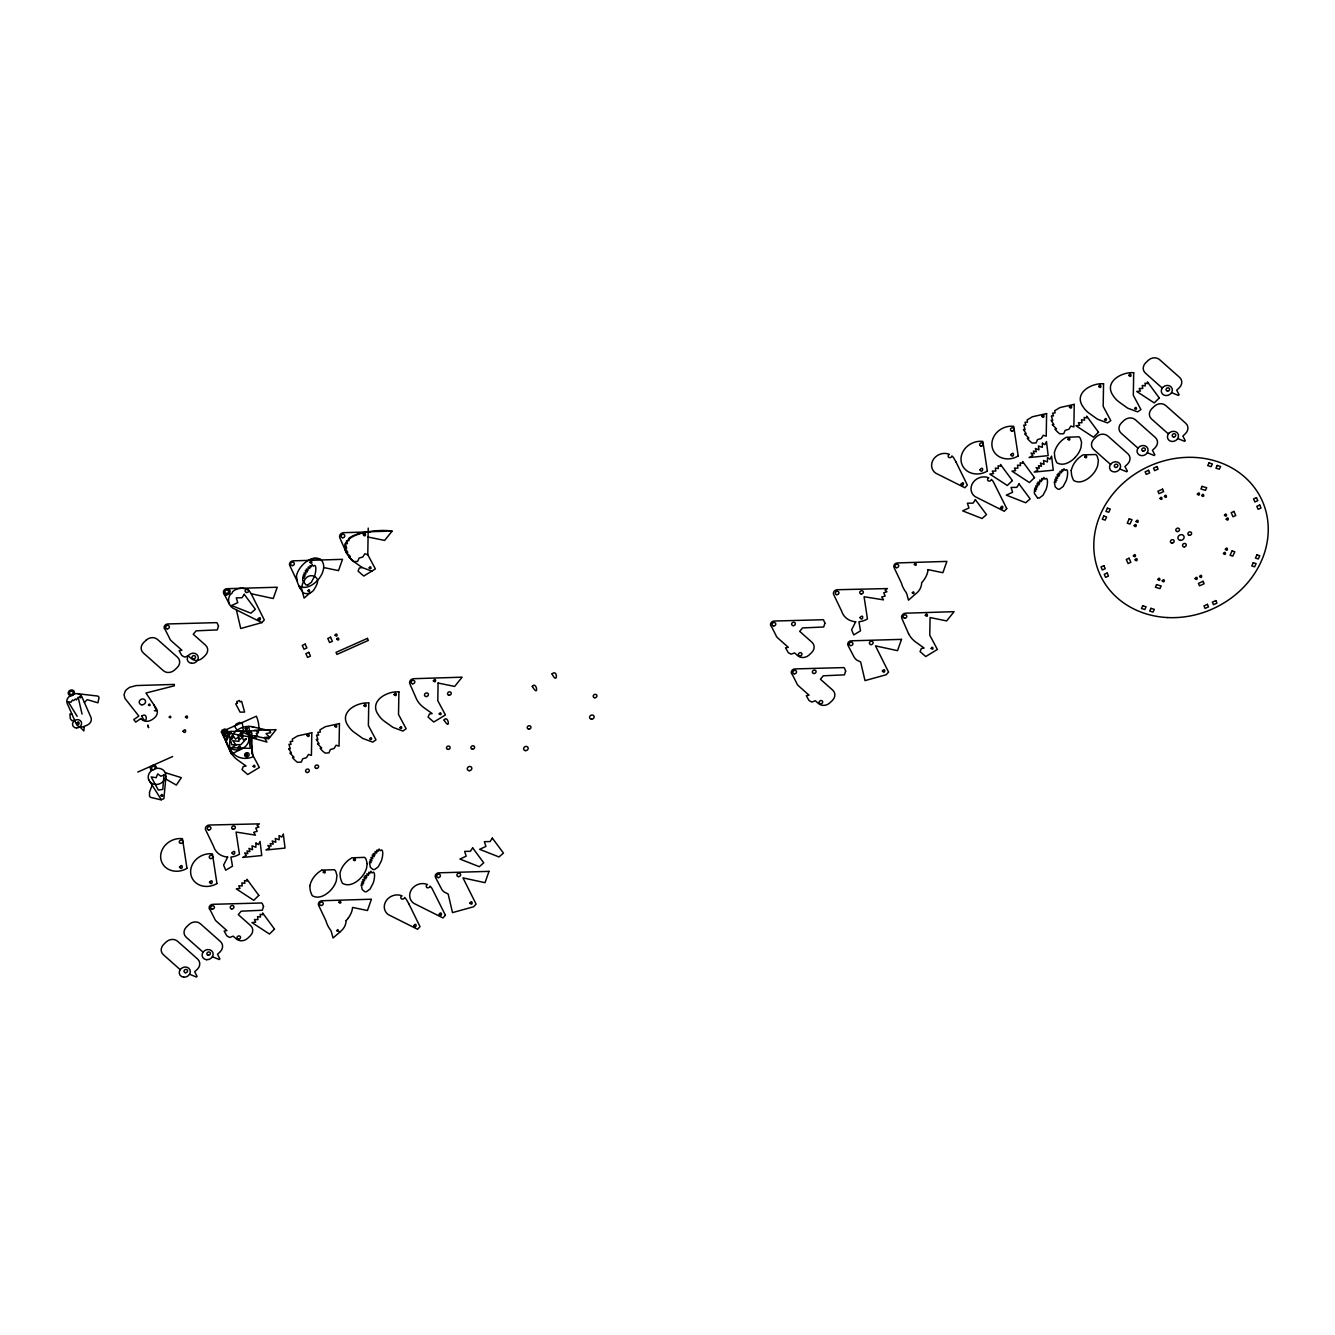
<?xml version="1.0" encoding="UTF-8"?>
<svg xmlns="http://www.w3.org/2000/svg" width="1335" height="1335" viewBox="0 0 1335 1335"><rect width="100%" height="100%" fill="white"/><g stroke="black" fill="none" stroke-linecap="round" stroke-linejoin="round"><path stroke-width="1.5" d="M372.115 571.246L362.119 567.525L359.299 568.059L358.064 571.113L363.754 576.036L375.402 568.944L367.776 554.676L368.226 528.093M165.724 779.039L165.824 776.169M309.737 885.656L310.221 890.295A33.842 29.654 -25.1 0 0 312.156 895.501A8.143 7.142 -25.1 0 0 313.058 896.152C319.299 899.156 326.291 894.834 330.579 890.362A24.464 21.427 -25.1 0 0 336.32 880.766L336.971 875.476L335.803 871.471A8.844 7.743 -25.1 0 0 334.367 869.719L321.652 870.12M1071.137 470.437L1071.621 475.06A33.842 29.654 -25.1 0 0 1073.557 480.283A8.143 7.142 -25.1 0 0 1074.475 480.917C1080.699 483.938 1087.691 479.615 1091.997 475.127A24.464 21.427 -25.1 0 0 1097.72 465.531L1098.371 460.258L1097.203 456.236A8.844 7.743 -25.1 0 0 1095.768 454.501L1083.052 454.885A23.596 20.676 -25.1 0 0 1071.271 470.437M152.107 785.28L149.52 792.106L149.487 795.743A5.19 4.556 -25.1 0 0 150.505 797.329L161.018 799.849L163.888 798.664L165.724 779.006L176.337 785.08L181.343 777.654L165.256 772.665A9.028 7.91 -25.1 0 0 155.01 768.693M226.349 740.825L231.322 731.463A11.648 10.196 -25.1 0 0 228.869 746.832A11.648 10.196 -25.1 0 0 245.573 746.315A11.648 10.196 -25.1 0 0 245.39 731.029M388.635 531.18L392.089 531.163L384.63 540.425L368.076 537.037M1138.121 447.959L1138.371 447.642A5.674 4.973 -25.1 0 1 1147.8 448.443A5.674 4.973 -25.1 0 1 1141.492 455.669A5.674 4.973 -25.1 0 1 1138.371 447.642M261.844 622.627L264.297 619.957L251.197 593.741A12.082 10.58 -25.1 0 0 232.574 591.689A2.553 2.236 -25.1 0 1 230.471 594.125A12.082 10.58 -25.1 0 0 232.657 608.009L261.844 622.627L240.717 628.485L236.378 609.878M84.405 702.494L87.226 699.657L97.956 702.811L98.924 698.055A2.086 1.836 -25.1 0 0 97.372 696.019L76.979 693.633A6.291 5.524 -25.1 0 0 73.942 694.217L70.688 695.668A3.221 2.82 -25.1 0 1 68.919 691.196A3.221 2.82 -25.1 0 1 74.293 691.613A3.221 2.82 -25.1 0 1 70.722 695.752M1075.209 457.438C1070.904 461.91 1063.912 466.232 1057.687 463.212A8.143 7.142 -25.1 0 1 1056.769 462.577A33.842 29.654 -25.1 0 1 1054.834 457.354L1054.35 452.732A23.596 20.676 -25.1 0 1 1066.315 437.279L1078.98 436.795A8.844 7.743 -25.1 0 1 1080.416 438.548L1081.584 442.552L1080.916 447.826A24.464 21.427 -25.1 0 1 1075.159 457.404M1169.36 432.874L1168.525 433.742A5.674 4.973 -25.1 0 0 1171.896 441.468A5.674 4.973 -25.1 0 0 1178.338 434.593A5.674 4.973 -25.1 0 0 1169.36 432.874L1169.059 433.141M310.538 592.49L304.113 598.097L302.394 591.772M129.345 687.542L127.609 688.76A8.194 7.176 -25.1 0 0 125.089 691.497L124.055 694.601L124.906 698.355L138.823 716.077L133.784 719.632L135.736 722.118L140.776 718.547M222.928 735.235L221.276 731.864L256.387 716.211A38.198 33.458 -25.1 0 1 258.823 730.612L257.154 731.747L258.423 732.731L256.27 733.382L257.555 735.485L254.851 736.269L256.153 738.155L221.527 731.764M339.841 932.13L333.032 937.988L331.314 931.646A7.192 6.291 -25.1 0 1 330.746 930.311A33.809 29.62 -25.1 0 1 325.974 920.866L318.731 905.581A3.454 3.02 -25.1 0 1 321.952 900.741L371.43 899.206L367.442 910.52L352.59 907.433L352.123 910.203A23.93 20.976 -25.1 0 1 348.201 918.113M129.712 687.291L136.27 685.556L174.301 684.421L174.351 685.806L145.949 693.032L156.045 707.984A8.194 7.176 -25.1 0 1 153.875 718.364L152.023 719.665A8.194 7.176 -25.1 0 1 140.909 718.714M308.368 560.383L313.375 558.447L318.381 558.547A8.194 7.192 -25.1 0 1 320.033 559.231C325.623 562.819 323.904 570.863 321.001 575.669A25.599 22.428 -25.1 0 1 317.313 580.625C313.024 585.097 306.032 589.419 299.791 586.399A8.143 7.142 -25.1 0 1 298.873 585.781A33.575 29.42 -25.1 0 0 301.827 590.42L301.326 589.77M241.852 748.818L231.355 754.141L222.895 734.817A2.42 2.119 -25.1 0 1 225.248 731.647L258.823 730.612M70.555 695.735A6.291 5.524 -25.1 0 0 67.167 703.278L76.245 723.954A6.291 5.524 -25.1 0 0 84.222 726.44L87.426 725.005A6.291 5.524 -25.1 0 0 90.947 717.396L81.852 696.72A6.291 5.524 -25.1 0 0 77.997 693.749M137.789 772.081L172.666 756.528M307.701 584.997L311.339 582.294L314.376 576.553A29.62 25.966 -25.1 0 0 315.511 572.331C315.928 570.362 316.545 562.97 313.258 566.14L312.173 564.471L311.072 566.874L310.237 565.423L309.653 568.593L308.268 566.958L307.918 570.596L306.416 568.977L307.2 572.048L305.365 570.479L305.849 574.033L304.08 572.882L304.981 576.286L303.279 575.001L304.063 578.188L302.795 577.037L302.728 580.491L305.849 584.797A4.656 4.088 -25.1 0 0 307.701 584.997M254.101 730.379L276.061 729.661L268.602 738.906L252.031 735.518L251.731 753.157L259.357 767.441L247.709 774.517L242.035 769.594L243.27 766.54L246.091 766.023L237.763 760.082A28.97 25.382 -25.1 0 1 230.488 751.605L223.729 736.186M370.129 531.881L343.646 532.682A3.905 3.421 -25.1 0 0 339.808 537.805L345.949 551.772M74.76 720.55L71.84 720.633L70.288 718.597L69.904 713.991L71.94 714.158M227.634 588.668L277.229 587.233L273.241 598.531L251.197 593.741M386.95 531.18C374.134 531.864 359.616 530.546 348.652 538.439L349.002 540.642L346.549 540.859L347.4 543.662L345.298 543.629L346.649 548.201L344.981 547.951L347.801 552.306L346.199 552.39L350.371 556.528L348.819 556.778A29.704 26.032 -25.1 0 0 353.792 561.584L362.119 567.525M392.089 531.163C374.15 527.976 324.538 535.602 353.792 561.584L357.63 561.418L359.082 558.08L362.803 557.012L364.822 553.775L367.776 554.676M154.359 710.737L156.529 710.787L153.925 704.863M323.687 567.542L338.523 570.629L342.511 559.332L293.049 560.85A3.454 3.02 -25.1 0 0 289.829 565.673L297.054 580.975M251.631 726.59L268.752 730.479A2.92 2.553 -25.1 0 1 270.655 732.698L266.032 733.616L269.503 737.137L264.347 737.471L266.967 742.06L250.329 737.404M1037.495 497.805L1034.375 493.483L1034.441 490.028L1035.71 491.197L1034.925 488.009L1036.611 489.294L1035.726 485.873L1037.495 487.025L1037.011 483.487L1038.847 485.039L1038.063 481.985L1039.564 483.587L1039.898 479.949L1041.283 481.585L1041.884 478.414L1042.718 479.866L1043.82 477.463L1044.904 479.148C1048.192 475.978 1047.574 483.353 1047.157 485.339A29.62 25.966 -25.1 0 1 1046.023 489.545L1042.985 495.302L1039.348 498.005A4.656 4.088 -25.1 0 1 1037.495 497.805M1171.579 392.64L1178.421 395.41L1179.105 394.76L1176.702 390.187L1179.272 387.767A8.11 7.109 -25.1 0 0 1179.673 377.455L1159.548 359.599A8.11 7.109 -25.1 0 0 1148.317 360.283L1145.73 362.753A8.11 7.109 -25.1 0 0 1145.33 373.049L1162.234 388.051M1177.737 438.531L1184.562 441.301L1185.263 440.65L1182.86 436.078L1185.43 433.658A8.11 7.109 -25.1 0 0 1185.814 423.345L1165.705 405.49A8.11 7.109 -25.1 0 0 1154.475 406.174L1151.871 408.643A8.11 7.109 -25.1 0 0 1151.488 418.94L1168.392 433.942M1147.332 452.732L1154.158 455.502L1154.842 454.851L1152.439 450.279L1155.009 447.859A8.11 7.109 -25.1 0 0 1155.409 437.563L1135.284 419.691A8.11 7.109 -25.1 0 0 1124.07 420.391L1121.467 422.845A8.11 7.109 -25.1 0 0 1121.083 433.141L1137.971 448.143M1119.848 468.986L1126.673 471.772L1127.357 471.105L1124.954 466.532L1127.524 464.113A8.11 7.109 -25.1 0 0 1127.925 453.817L1107.8 435.961A8.11 7.109 -25.1 0 0 1096.586 436.645L1093.982 439.098A8.11 7.109 -25.1 0 0 1093.582 449.394L1110.486 464.396M212.382 956.761L219.224 959.531L219.908 958.88L217.505 954.308L220.075 951.888A8.11 7.109 -25.1 0 0 220.475 941.576L200.35 923.72A8.11 7.109 -25.1 0 0 189.119 924.404L186.533 926.874A8.11 7.109 -25.1 0 0 186.132 937.17L203.037 952.172M189.553 974.25L196.379 977.02L197.079 976.369L194.676 971.797L197.246 969.377A8.11 7.109 -25.1 0 0 197.647 959.064L177.522 941.208A8.11 7.109 -25.1 0 0 166.291 941.893L163.704 944.362A8.11 7.109 -25.1 0 0 163.304 954.659L180.208 969.661M79.816 726.841L83.855 730.963L84.222 726.44M148.552 779.49L161.335 799.715M77.196 716.361L68.202 701.726L70.922 702.26L72.49 700.007L73.642 700.625L75.344 699.023L76.395 699.957L78.148 697.204L82.052 714.125M956.094 462.144L954.241 458.89A12.082 10.58 -25.1 0 0 951.888 455.919A1.902 1.669 -25.1 0 1 950.12 457.621A1.902 1.669 -25.1 0 1 948.2 456.42A1.902 1.669 -25.1 0 1 949.402 454.367A12.082 10.58 -25.1 0 0 933.799 458.839A12.082 10.58 -25.1 0 0 935.702 473.157L964.888 487.776L967.341 485.089L956.077 462.11M408.744 903.661L406.908 900.407A12.082 10.58 -25.1 0 0 404.538 897.42A1.902 1.669 -25.1 0 1 402.769 899.122A1.902 1.669 -25.1 0 1 400.85 897.938A1.902 1.669 -25.1 0 1 402.069 895.868A12.082 10.58 -25.1 0 0 386.466 900.357A12.082 10.58 -25.1 0 0 388.368 914.659L417.555 929.277L420.008 926.607L408.727 903.628M223.913 593.641L229.487 604.338M908.534 633.608L901.759 618.205A3.905 3.421 -25.1 0 1 905.647 613.199L954.091 611.664L946.632 620.925L930.078 617.538L929.761 635.176L937.387 649.444L925.739 656.536L920.065 651.614L921.3 648.56L924.12 648.042L915.793 642.102A28.97 25.382 -25.1 0 1 908.534 633.624M226.65 729.461L228.168 732.898A2.87 2.52 -25.1 0 1 225.114 736.653A2.87 2.52 -25.1 0 1 223.362 732.665A2.87 2.52 -25.1 0 1 228.168 732.898M225.448 729.995L224.964 728.893L221.894 730.262L222.378 731.363M248.777 726.373L253.083 756.745A17.789 15.586 -25.1 0 1 229.603 743.678A17.789 15.586 -25.1 0 1 253.75 727.074M223.779 736.286A3.905 3.421 -25.1 0 1 227.601 731.18M346.082 920.549A14.418 12.632 -25.1 0 1 339.757 932.03M348.218 918.13A25.515 22.361 -25.1 0 1 346.199 920.533M309.87 885.672A23.596 20.676 -25.1 0 1 321.702 870.203M321.084 559.982A8.16 7.142 -25.1 0 0 320.033 559.231C312.69 555.894 304.814 561.735 300.509 567.408A23.663 20.743 -25.1 0 0 296.42 575.919L297.521 582.544A33.859 29.67 -25.1 0 0 301.31 589.77M233.208 733.966A4.305 3.771 -25.1 0 1 230.838 737.988M165.273 772.715A9.028 7.91 -25.1 0 1 161.268 783.061A9.028 7.91 -25.1 0 1 149.921 781.843M148.769 780.057A9.028 7.91 -25.1 0 1 152.757 769.678M151.656 770.445A3.087 2.703 -25.1 0 1 150.705 766.974A3.087 2.703 -25.1 0 1 154.443 765.322A3.087 2.703 -25.1 0 1 156.329 768.376M245.089 754.826C248.193 758.58 247.926 750.303 245.089 754.826M245.206 728.726C248.794 732.331 247.192 724.204 245.206 728.726M367.208 863.695L366.508 868.384A24.464 21.427 -25.1 0 1 360.767 877.946C356.545 882.502 349.503 886.774 343.279 883.77A8.143 7.142 -25.1 0 1 342.361 883.136A33.842 29.654 -25.1 0 1 340.425 877.913L339.941 873.29A23.596 20.676 -25.1 0 1 351.906 857.821L364.572 857.354A8.844 7.743 -25.1 0 1 366.024 859.089L367.208 863.695M242.753 731.981L242.703 737.137L238.231 735.118L238.965 741.392L232.774 740.675L236.028 744.997L231.773 747.667L250.246 748.384L248.026 731.58L246.574 734.066L242.753 731.981M183.045 731.246C186.116 735.785 186.883 726.257 183.045 731.246M237.83 747.517C240.717 752.156 241.668 742.577 237.83 747.517M335.052 635.276C338.172 638.647 337.321 631.271 335.068 635.11M336.77 639.198C340.125 642.469 338.806 635.193 336.804 639.031M311.806 732.765L311.422 755.36L308.468 754.459L306.449 757.696L302.728 758.764L301.276 762.101L297.438 762.268A29.704 26.032 -25.1 0 1 292.482 757.462L294.017 757.212L289.862 753.073L291.447 752.99L288.627 748.635L290.296 748.885L288.944 744.313L291.047 744.346L290.196 741.526L292.649 741.326L292.315 739.106L297.588 735.935L311.806 732.765M339.44 723.537L339.057 746.131L336.103 745.23L334.084 748.484L330.362 749.536L328.911 752.89L325.089 753.057A29.704 26.032 -25.1 0 1 320.116 748.234L321.652 747.984L317.496 743.845L319.082 743.779L316.262 739.406L317.93 739.657L316.579 735.101L318.681 735.118L317.847 732.314L320.283 732.097L319.949 729.895L325.223 726.724L339.44 723.537M368.76 702.961L368.377 725.556L376.003 739.824L372.715 742.127L362.72 738.405L354.392 732.464A29.754 26.083 -25.1 0 1 348.251 725.99C338.423 712.356 356.579 701.976 368.76 702.961M398.915 691.88L398.514 714.475L406.14 728.743L402.853 731.046L392.874 727.325L384.547 721.384A29.754 26.083 -25.1 0 1 378.406 714.909C368.577 701.275 386.733 690.896 398.915 691.88M438.097 683.036L437.797 700.675L445.423 714.959L433.775 722.035L428.101 717.112L429.336 714.058L432.156 713.541L423.829 707.6A28.97 25.382 -25.1 0 1 416.553 699.123L409.845 683.804A3.905 3.421 -25.1 0 1 413.666 678.697L462.127 677.179L454.668 686.424L438.097 683.036M1046.607 413.583L1046.223 436.178L1043.269 435.277L1041.25 438.514L1037.529 439.565L1036.077 442.92L1032.239 443.086A29.704 26.032 -25.1 0 1 1027.283 438.28L1028.818 438.014L1024.663 433.892L1026.248 433.808L1023.428 429.453L1025.096 429.703L1023.745 425.131L1025.847 425.164L1024.996 422.344L1027.449 422.144L1027.116 419.924L1032.389 416.754L1046.607 413.583M1074.241 404.355L1073.857 426.95L1070.904 426.049L1068.884 429.286L1065.163 430.354L1063.711 433.691L1059.873 433.875A29.704 26.032 -25.1 0 1 1054.917 429.052L1056.452 428.802L1052.297 424.663L1053.882 424.597L1051.062 420.225L1052.731 420.475L1051.379 415.903L1053.482 415.936L1052.631 413.132L1055.084 412.916L1054.75 410.713L1060.023 407.542L1074.241 404.355M1103.561 383.779L1103.177 406.374L1110.803 420.642L1107.516 422.945L1097.52 419.223L1089.193 413.283A29.754 26.083 -25.1 0 1 1083.052 406.808C1073.223 393.174 1091.379 382.795 1103.561 383.779M1133.699 372.699L1133.315 395.277L1140.941 409.561L1137.654 411.864L1127.658 408.143L1119.347 402.202A29.754 26.083 -25.1 0 1 1113.206 395.727C1103.378 382.094 1121.534 371.714 1133.699 372.699M160.851 795.643C163.871 798.58 162.636 792.039 160.868 795.493M253.149 766.44C256.12 769.394 254.968 762.819 253.166 766.29M369.178 567.942C372.532 570.729 370.546 564.154 369.178 567.942M369.778 738.822C372.832 741.759 371.581 735.034 369.795 738.756M399.933 727.742C403.036 730.679 401.568 723.97 399.933 727.742M439.215 713.958C442.269 716.895 441.051 710.137 439.215 713.958M931.179 648.443C934.316 651.397 932.798 644.588 931.179 648.443M1104.579 419.641C1107.516 422.694 1106.481 415.769 1104.579 419.641M1134.733 408.56C1137.987 411.414 1136.118 404.789 1134.733 408.56M361.351 885.222L362.152 889.477L364.572 891.563A4.656 4.088 -25.1 0 0 366.407 891.763L370.045 889.06L373.082 883.303A29.62 25.966 -25.1 0 0 374.217 879.097C374.634 877.112 375.268 869.736 371.981 872.906L370.896 871.221L369.778 873.624L368.944 872.189L368.36 875.343L366.975 873.707L366.641 877.345L365.123 875.743L365.907 878.797L364.071 877.245L364.572 880.783L362.786 879.631L363.687 883.052L361.985 881.767L362.77 884.955L361.518 883.787L361.351 885.222M369.545 862.994L370.346 867.249L372.765 869.335A4.656 4.088 -25.1 0 0 374.601 869.536L378.256 866.832L381.276 861.075A29.62 25.966 -25.1 0 0 382.411 856.87C382.828 854.884 383.462 847.508 380.175 850.679L379.09 848.993L377.972 851.396L377.137 849.944L376.553 853.115L375.168 851.48L374.835 855.118L373.316 853.516L374.1 856.569L372.265 855.017L372.765 858.555L370.98 857.404L371.881 860.825L370.179 859.54L370.963 862.727L369.712 861.559L369.545 862.994M1054.433 482.686L1055.234 486.925L1057.654 489.027A4.656 4.088 -25.1 0 0 1059.489 489.211L1063.127 486.507L1066.164 480.767A29.62 25.966 -25.1 0 0 1067.299 476.562C1067.716 474.576 1068.35 467.2 1065.063 470.371L1063.978 468.685L1062.86 471.088L1062.026 469.636L1061.442 472.807L1060.057 471.172L1059.723 474.809L1058.204 473.191L1058.989 476.261L1057.153 474.693L1057.654 478.247L1055.868 477.096L1056.769 480.517L1055.067 479.215L1055.851 482.419L1054.6 481.251L1054.433 482.686M79.466 697.237C82.203 699.657 80.684 694.033 79.466 697.237M148.502 705.03C150.972 707.55 150.204 701.843 148.502 704.963M169.261 717.162C171.764 719.682 170.847 713.975 169.261 717.095M185.465 717.162C188.552 720.683 187.784 713.057 185.465 717.079M240.25 733.432C243.521 736.837 242.369 729.244 240.267 733.349M247.292 733.315C250.563 737.12 249.728 728.843 247.292 733.315M258.089 619.006C261.043 623.078 261.343 614.434 258.089 619.006M306.983 735.502C310.087 739.323 309.67 731.113 307 735.418M334.618 726.29C338.256 729.861 336.57 721.801 334.618 726.29M363.337 534.818C366.14 538.756 366.391 530.479 363.337 534.734M363.938 705.698C367.475 709.269 366.19 701.292 363.938 705.614M394.075 694.617C397.229 698.372 396.795 690.262 394.092 694.534M413.8 925.656C416.787 929.761 416.971 921.1 413.8 925.656M433.358 680.833C436.495 684.605 436.144 676.311 433.358 680.833M439.215 914.325C442.636 918.213 441.768 909.786 439.215 914.225M469.87 903.144C473.241 907.032 472.607 898.472 469.87 903.144M882.368 671.138C885.372 675.076 885.756 666.699 882.402 670.954M925.339 615.335C928.943 618.939 927.208 610.929 925.339 615.335M961.133 484.154C963.853 488.293 964.704 479.582 961.15 484.054M1000.532 507.634C1003.653 511.689 1003.553 502.911 1000.532 507.634M1041.784 416.32C1044.738 420.208 1044.688 411.814 1041.784 416.32M1069.418 407.108C1072.372 410.963 1072.355 402.686 1069.418 407.108M1098.738 386.516C1101.959 390.254 1101.258 382.094 1098.738 386.432M1128.876 375.435C1132.18 379.19 1131.196 371.047 1128.876 375.435M309.97 562.452C313.074 565.623 311.923 558.664 309.987 562.285M323.237 872.189C326.374 875.326 325.373 868.351 323.27 872.039M338.89 902.343C342.077 905.547 340.759 898.338 338.89 902.343M353.458 859.807C356.395 863.161 355.761 855.735 353.458 859.807M914.341 564.538C917.596 567.642 916.077 560.717 914.358 564.371M1067.866 439.265C1070.737 442.636 1070.203 435.193 1067.866 439.265M1084.654 456.954C1087.641 460.241 1086.957 452.915 1084.654 456.954M256.003 843.103L255.869 847.241L251.998 845.856L252.549 849.727L248.961 848.376L249.962 851.63L246.975 850.929L247.826 853.599L244.589 852.965L246.341 855.368L242.653 857.437L261.76 855.535L260.058 841.434L258.473 844.538L256.003 843.103M279.265 835.66L279.132 839.782L275.277 838.413L275.811 842.285L272.223 840.933L273.224 844.187L270.237 843.486L271.088 846.156L267.868 845.522L269.603 847.925L265.932 849.995L285.023 848.092L283.32 833.991L281.752 837.095L279.265 835.66M1042.418 443.22L1042.285 447.342L1038.413 445.973L1038.964 449.845L1035.376 448.493L1036.377 451.747L1033.39 451.046L1034.241 453.716L1031.004 453.066L1032.756 455.485L1029.068 457.538L1048.175 455.652L1046.473 441.551L1044.904 444.655L1042.418 443.22M1047.524 457.772L1047.391 461.893L1043.519 460.525L1044.053 464.396L1040.466 463.045L1041.467 466.299L1038.48 465.598L1039.331 468.268L1036.11 467.617L1037.846 470.037L1034.174 472.089L1053.265 470.204L1051.579 456.103L1049.994 459.207L1047.524 457.772M179.541 867.099C182.645 872.022 183.596 861.843 179.541 867.099M209.512 882.285C212.499 887.258 213.633 877.095 209.512 882.285M232.006 852.982C234.993 857.871 236.328 847.758 232.023 852.865M860.024 617.671C863.027 622.561 864.179 612.598 860.024 617.571M979.907 469.82C982.96 474.709 984.112 464.63 979.923 469.72M1010.779 454.751C1013.649 459.707 1015.017 449.728 1010.795 454.651M1134.183 525.706C1137.203 529.211 1136.636 521.568 1134.199 525.623M1133.382 555.877C1136.502 559.348 1135.801 551.655 1133.382 555.877M1136.118 521.518C1139.422 524.872 1138.288 517.329 1136.135 521.434M1135.117 559.816C1137.787 563.487 1137.821 555.71 1135.117 559.816M1159.965 498.522C1163.269 501.927 1161.967 494.351 1159.965 498.522M1157.829 579.507C1161.1 582.878 1159.965 575.352 1157.846 579.423M1164.437 496.52C1167.674 499.907 1166.473 492.498 1164.47 496.353M1162.218 580.875C1164.954 584.513 1164.921 576.753 1162.218 580.875M1197.361 494.184C1200.082 497.788 1200.332 490.062 1197.378 494.1M1195.142 578.539C1197.996 582.127 1197.795 574.4 1195.142 578.539M1201.75 495.552C1204.921 498.99 1203.92 491.464 1201.75 495.552M1199.614 576.536C1202.418 580.108 1202.301 572.548 1199.631 576.453M1224.462 515.243C1227.466 518.764 1226.882 511.222 1224.479 515.16M1223.461 553.541C1226.731 556.945 1225.497 549.386 1223.461 553.541M1226.197 519.182C1228.918 522.736 1229.134 515.11 1226.197 519.098M1225.397 549.352C1228.384 552.924 1227.816 545.114 1225.397 549.352M141.827 716.027C146.75 727.842 148.669 711.071 141.827 716.027M307.934 590.788C310.638 593.441 309.587 587.45 307.951 590.654M336.854 930.679C339.657 933.315 338.272 927.341 336.854 930.679M912.306 592.873C914.842 595.577 914.225 589.569 912.322 592.74M76.679 723.303C79.9 727.642 79.85 718.53 76.679 723.303M301.61 587.5C300.358 596.261 312.023 594.726 314.543 588.652A16.137 14.134 -25.1 0 0 316.345 585.398C321.768 575.836 308.118 571.747 304.313 580.642A16.137 14.134 -25.1 0 0 302.511 583.896L301.61 587.5M444.054 720.032C451.147 732.131 448.226 714.075 444.054 720.032M532.298 686.457C539.473 698.589 536.486 680.483 532.298 686.457M552.056 673.891C557.63 685.856 558.03 668.535 552.056 673.891M163.955 774.917L162.803 789.419L158.364 790.086L151.189 776.953L156.162 777.688L157.663 773.883L160.968 776.236L163.955 774.917M928.059 569.628L927.591 572.398A23.93 20.976 -25.1 0 1 923.653 580.308A25.515 22.361 -25.1 0 1 921.651 582.727A14.418 12.632 -25.1 0 1 915.209 594.225L908.484 600.183L906.765 593.858A7.192 6.291 -25.1 0 1 906.198 592.506A33.809 29.62 -25.1 0 1 901.425 583.061L894.183 567.792A3.454 3.02 -25.1 0 1 897.42 562.936L946.882 561.401L942.894 572.715L928.059 569.628M218.489 626.098L217.255 629.903L196.128 630.838L193.258 634.275L205.59 645.222A8.11 7.109 -25.1 0 1 205.189 655.518L202.603 657.971A8.11 7.109 -25.1 0 1 191.372 658.656L188.152 655.802L184.714 657.12L181.844 655.552L179.107 650.712L181.877 650.228L171.247 640.8A8.11 7.109 -25.1 0 1 169.462 638.097L165.256 629.77A3.571 3.137 -25.1 0 1 168.327 623.946L216.353 622.644A2.27 1.986 -25.1 0 1 217.171 622.978L218.489 626.098M263.529 906.448L262.294 910.253L241.168 911.188L238.281 914.625L250.613 925.572A8.11 7.109 -25.1 0 1 250.229 935.868L247.626 938.321A8.11 7.109 -25.1 0 1 236.412 939.006L233.191 936.152L229.737 937.47L226.883 935.902L224.146 931.062L226.9 930.578L216.287 921.15A8.11 7.109 -25.1 0 1 214.484 918.447L210.279 910.12A3.571 3.137 -25.1 0 1 213.366 904.296L261.376 902.994A2.27 1.986 -25.1 0 1 262.211 903.328L263.529 906.448M824.93 623.178L823.695 626.999L802.569 627.934L799.682 631.355L812.014 642.302A8.11 7.109 -25.1 0 1 811.63 652.615L809.027 655.068A8.11 7.109 -25.1 0 1 797.813 655.752L794.592 652.898L791.138 654.217L788.284 652.648L785.547 647.809L788.301 647.308L777.688 637.896A8.11 7.109 -25.1 0 1 775.885 635.193L771.68 626.866A3.571 3.137 -25.1 0 1 774.767 621.025L822.777 619.74A2.27 1.986 -25.1 0 1 823.612 620.074L824.93 623.178M845.656 671.054L844.438 674.859L823.294 675.794L820.424 679.231L832.756 690.178A8.11 7.109 -25.1 0 1 832.372 700.474L829.769 702.928A8.11 7.109 -25.1 0 1 818.539 703.612L815.318 700.758L811.88 702.077L809.027 700.508L806.29 695.668L809.043 695.185L798.43 685.756A8.11 7.109 -25.1 0 1 796.628 683.053L792.423 674.726A3.571 3.137 -25.1 0 1 795.51 668.902L843.52 667.6A2.27 1.986 -25.1 0 1 844.354 667.934L845.656 671.054M489.011 871.371L485.022 882.669L462.978 877.879L476.078 904.079L473.625 906.765L452.498 912.606L448.159 893.999L444.438 892.147A12.082 10.58 -25.1 0 1 441.268 888.476L435.694 877.779A3.454 3.02 -25.1 0 1 439.415 872.806L489.011 871.371M901.509 639.365L897.521 650.662L875.476 645.873L888.576 672.089L886.123 674.759L864.997 680.616L860.658 662.01L856.936 660.141A12.082 10.58 -25.1 0 1 853.783 656.47L848.192 645.773A3.454 3.02 -25.1 0 1 851.914 640.8L901.509 639.365M1103.778 516.028L1102.293 519.248L1105.146 520.133L1106.632 516.912L1103.778 516.028M1107.433 508.168L1105.931 511.388L1108.784 512.273L1110.269 509.052L1107.433 508.168M1129.26 518.848L1127.241 523.203L1129.977 524.054L1131.997 519.699L1129.26 518.848M1142.727 605.756L1141.475 608.476L1144.829 609.528L1146.097 606.808L1142.727 605.756M1208.993 462.895L1207.724 465.615L1211.095 466.666L1212.347 463.946L1208.993 462.895M1156.577 584.613L1155.376 587.216L1159.931 588.635L1161.15 586.032L1156.577 584.613M1202.117 486.357L1200.916 488.96L1205.472 490.379L1206.673 487.776L1202.117 486.357M1150.954 608.326L1149.702 611.046L1153.056 612.097L1154.324 609.377L1150.954 608.326M1217.22 465.448L1215.951 468.185L1219.322 469.219L1220.591 466.499L1217.22 465.448M1232.088 550.921L1230.069 555.277L1232.789 556.128L1234.808 551.772L1232.088 550.921M1253.265 562.719L1251.779 565.94L1254.633 566.824L1256.118 563.604L1253.265 562.719M1256.919 554.843L1255.417 558.063L1258.271 558.964L1259.756 555.744L1256.919 554.843M227.651 857.087L223.596 865.097L225.715 870.22L232.49 866.165L230.922 857.053A18.173 15.92 -25.1 0 0 239.449 854.25L236.061 832.055L255.452 835.143L253.683 832.322L257.154 831.305L255.753 828.084L258.957 827.049L257.054 825.547L259.407 823.862L209.345 825.03A3.738 3.287 -25.1 0 0 206.057 830.654L213.7 846.607A18.173 15.92 -25.1 0 0 227.651 857.087M855.668 621.776L851.613 629.803L853.732 634.926L860.491 630.854L858.939 621.743A18.173 15.92 -25.1 0 0 867.45 618.956L864.079 596.745L883.47 599.849L881.701 597.012L885.172 596.011L883.77 592.79L886.974 591.739L885.072 590.254L887.425 588.568L837.362 589.72A3.738 3.287 -25.1 0 0 834.075 595.36L841.717 611.313A18.173 15.92 -25.1 0 0 855.668 621.776M233.525 736.369L231.839 739.34L229.737 736.953L231.806 744.763L240.951 744.613L246.408 738.706L243.471 739.924L242.403 737.487L239.733 739.557L238.598 737.003L235.494 739.139L233.525 736.369M244.222 594.325L241.985 597.763L236.228 597.863L237.78 602.652L231.506 605.539L250.88 613.165L255.352 609.294L244.222 594.325M472.64 847.842L470.404 851.296L464.63 851.396L466.182 856.186L459.924 859.056L479.298 866.699L483.754 862.81L472.64 847.842M492.348 838.113L490.112 841.567L484.355 841.667L485.907 846.44L479.632 849.327L499.006 856.953L503.462 853.082L492.348 838.113M975.384 499.657L973.148 503.111L967.391 503.212L968.943 507.984L962.668 510.871L982.043 518.497L986.498 514.626L975.384 499.657M1019.039 483.921L1016.803 487.358L1011.046 487.459L1012.597 492.248L1006.323 495.135L1025.697 502.761L1030.153 498.889L1019.039 483.921M1162.635 387.55L1162.368 387.851A5.674 4.973 -25.1 0 0 1165.889 395.577A5.674 4.973 -25.1 0 0 1172.097 388.468A5.674 4.973 -25.1 0 0 1162.902 387.25L1162.635 387.55M1110.887 463.912L1110.637 464.213A5.674 4.973 -25.1 0 0 1114.141 471.939A5.674 4.973 -25.1 0 0 1120.365 464.814A5.674 4.973 -25.1 0 0 1111.154 463.612L1110.887 463.912M445.423 915.259L442.97 917.946L413.783 903.328A12.082 10.58 -25.1 0 1 411.881 889.01A12.082 10.58 -25.1 0 1 427.484 884.538A1.902 1.669 -25.1 0 0 426.265 886.59A1.902 1.669 -25.1 0 0 428.185 887.792A1.902 1.669 -25.1 0 0 429.97 886.09A12.082 10.58 -25.1 0 1 432.323 889.06L445.423 915.259M1006.74 508.585L1004.287 511.255L975.101 496.637A12.082 10.58 -25.1 0 1 973.198 482.336A12.082 10.58 -25.1 0 1 988.801 477.847A1.902 1.669 -25.1 0 0 987.6 479.899A1.902 1.669 -25.1 0 0 989.519 481.101A1.902 1.669 -25.1 0 0 991.288 479.398A12.082 10.58 -25.1 0 1 993.641 482.369L1006.74 508.585M258.823 895.384L253.767 900.324L236.278 888.893L239.983 888.426L238.731 885.856L242.286 885.889L241.819 882.869L244.839 883.353L244.489 880.599L247.125 881.033L246.975 879.281L258.823 895.384M274.509 929.093L269.453 934.033L251.965 922.602L255.669 922.135L254.418 919.565L257.972 919.598L257.505 916.578L260.525 917.062L260.175 914.308L262.811 914.742L262.661 912.99L274.509 929.093M1012.364 480.567L1007.324 485.506L989.819 474.092L993.524 473.608L992.272 471.055L995.843 471.071L995.376 468.068L998.396 468.535L998.046 465.798L1000.683 466.232L1000.516 464.48L1012.364 480.567M1034.491 477.63L1029.452 482.552L1011.947 471.138L1015.651 470.654L1014.416 468.101L1017.971 468.134L1017.504 465.114L1020.524 465.598L1020.174 462.844L1022.81 463.278L1022.643 461.526L1034.491 477.63M1098.521 432.24L1093.465 437.179L1075.977 425.748L1079.681 425.281L1078.43 422.711L1081.984 422.744L1081.517 419.724L1084.537 420.208L1084.187 417.454L1086.823 417.888L1086.673 416.136L1098.521 432.24M1159.281 397.963L1154.241 402.903L1136.736 391.489L1140.44 391.005L1139.189 388.452L1142.743 388.468L1142.276 385.465L1145.313 385.932L1144.963 383.195L1147.599 383.629L1147.433 381.877L1159.281 397.963M146.233 640.099L143.629 642.552A8.11 7.109 -25.1 0 0 143.245 652.848L163.354 670.704A8.11 7.109 -25.1 0 0 174.585 670.02L177.188 667.567A8.11 7.109 -25.1 0 0 177.572 657.271L157.447 639.398A8.11 7.109 -25.1 0 0 146.233 640.099M237.396 703.078L235.728 703.879L240.083 712.139L244.605 712.072L241.618 701.292L240.1 701.943L239.416 700.474L236.779 701.659L237.396 703.078M236.579 724.972L234.359 726.056L237.747 731.113L243.387 730.996L242.219 722.585L240.166 723.453L239.666 722.435L236.145 724.004L236.579 724.972M305.181 644.104L302.277 645.406L303.963 649.261L306.883 647.959L305.181 644.104M330.563 637.212L327.793 638.447L329.578 642.536L332.365 641.301L330.563 637.212M308.785 652.331L305.882 653.616L307.567 657.437L310.471 656.136L308.785 652.331M147.868 725.272L148.552 727.542L147.868 725.272M367.425 638.38L336.036 652.381L336.937 654.434L368.327 640.416L367.425 638.38M1148.551 470.304L1145.13 471.839L1146.248 474.392L1149.685 472.857L1148.551 470.304M1156.961 466.566L1153.523 468.084L1154.641 470.638L1158.079 469.119L1156.961 466.566M1162.568 489.161L1157.912 491.23L1158.98 493.666L1163.636 491.597L1162.568 489.161M1103.911 565.656L1101.008 566.958L1102.343 569.962L1105.246 568.677L1103.911 565.656M1256.469 497.638L1253.565 498.94L1254.9 501.96L1257.804 500.658L1256.469 497.638M1129.076 558.23L1126.289 559.465L1128.092 563.554L1130.862 562.319L1129.076 558.23M1233.957 511.422L1231.187 512.673L1232.989 516.762L1235.759 515.51L1233.957 511.422M1107.166 573.032L1104.245 574.334L1105.58 577.337L1108.484 576.053L1107.166 573.032M1259.723 505.014L1256.802 506.315L1258.137 509.336L1261.041 508.034L1259.723 505.014M1203.069 581.309L1198.413 583.395L1199.497 585.831L1204.137 583.762L1203.069 581.309M1207.407 604.338L1203.97 605.873L1205.104 608.426L1208.525 606.891L1207.407 604.338M1215.801 600.6L1212.364 602.135L1213.498 604.688L1216.936 603.153L1215.801 600.6M1018.221 456.019L1013.699 426.332A18.173 15.92 -25.1 0 0 992.038 446.407A18.173 15.92 -25.1 0 0 1018.221 456.019M987.349 471.088L982.827 441.401A18.173 15.92 -25.1 0 0 961.167 461.476A18.173 15.92 -25.1 0 0 987.349 471.088M216.954 883.553L212.432 853.866A18.173 15.92 -25.1 0 0 190.771 873.941A18.173 15.92 -25.1 0 0 216.954 883.553M186.983 868.367L182.461 838.68A18.173 15.92 -25.1 0 0 160.801 858.755A18.173 15.92 -25.1 0 0 186.983 868.367M896.553 567.675A1.902 1.669 -25.1 0 0 898.588 565.172A1.902 1.669 -25.1 0 0 895.384 565.022A1.902 1.669 -25.1 0 0 896.553 567.675M793.207 625.664A1.902 1.669 -25.1 0 0 795.226 623.161A1.902 1.669 -25.1 0 0 792.039 623.011A1.902 1.669 -25.1 0 0 793.207 625.664M773.649 625.931A1.902 1.669 -25.1 0 0 775.685 623.445A1.902 1.669 -25.1 0 0 772.498 623.278A1.902 1.669 -25.1 0 0 773.649 625.931M799.915 655.952A1.819 1.602 -25.1 0 0 801.834 653.549A1.819 1.602 -25.1 0 0 798.764 653.432A1.819 1.602 -25.1 0 0 799.915 655.952M850.762 645.589A1.902 1.669 -25.1 0 0 852.798 643.103A1.902 1.669 -25.1 0 0 849.594 642.936A1.902 1.669 -25.1 0 0 850.762 645.589M870.971 644.621A1.902 1.669 -25.1 0 0 873.007 642.118A1.902 1.669 -25.1 0 0 869.803 641.968A1.902 1.669 -25.1 0 0 870.971 644.621M813.933 673.524A1.902 1.669 -25.1 0 0 815.969 671.038A1.902 1.669 -25.1 0 0 812.765 670.871A1.902 1.669 -25.1 0 0 813.933 673.524M794.392 673.791A1.902 1.669 -25.1 0 0 796.428 671.305A1.902 1.669 -25.1 0 0 793.224 671.138A1.902 1.669 -25.1 0 0 794.392 673.791M820.658 703.812A1.819 1.602 -25.1 0 0 822.577 701.426A1.819 1.602 -25.1 0 0 819.506 701.292A1.819 1.602 -25.1 0 0 820.658 703.812M904.663 618.239A1.902 1.669 -25.1 0 0 906.682 615.752A1.902 1.669 -25.1 0 0 903.495 615.585A1.902 1.669 -25.1 0 0 904.663 618.239M836.861 594.659A1.886 1.652 -25.1 0 0 838.831 592.173A1.886 1.652 -25.1 0 0 835.677 592.056A1.886 1.652 -25.1 0 0 836.861 594.659M861.225 593.992A1.836 1.602 -25.1 0 0 863.211 591.622A1.836 1.602 -25.1 0 0 860.157 591.422A1.836 1.602 -25.1 0 0 861.225 593.992M1115.81 467.467A1.819 1.602 -25.1 0 0 1117.729 465.064A1.819 1.602 -25.1 0 0 1114.675 464.947A1.819 1.602 -25.1 0 0 1115.81 467.467M1143.311 451.197A1.819 1.602 -25.1 0 0 1145.213 448.81A1.819 1.602 -25.1 0 0 1142.159 448.677A1.819 1.602 -25.1 0 0 1143.311 451.197M981.125 446.14A1.836 1.602 -25.1 0 0 983.111 443.771A1.836 1.602 -25.1 0 0 980.04 443.57A1.836 1.602 -25.1 0 0 981.125 446.14M1011.997 431.071A1.836 1.602 -25.1 0 0 1013.983 428.702A1.836 1.602 -25.1 0 0 1010.912 428.502A1.836 1.602 -25.1 0 0 1011.997 431.071M342.661 537.738A1.902 1.669 -25.1 0 0 344.697 535.252A1.902 1.669 -25.1 0 0 341.493 535.085A1.902 1.669 -25.1 0 0 342.661 537.738M226.633 736.236A1.902 1.669 -25.1 0 0 228.652 733.733A1.902 1.669 -25.1 0 0 225.465 733.582A1.902 1.669 -25.1 0 0 226.633 736.236M458.472 876.628A1.902 1.669 -25.1 0 0 460.508 874.125A1.902 1.669 -25.1 0 0 457.304 873.974A1.902 1.669 -25.1 0 0 458.472 876.628M438.264 877.596A1.902 1.669 -25.1 0 0 440.3 875.109A1.902 1.669 -25.1 0 0 437.096 874.942A1.902 1.669 -25.1 0 0 438.264 877.596M321.101 905.48A1.902 1.669 -25.1 0 0 323.12 902.977A1.902 1.669 -25.1 0 0 319.933 902.827A1.902 1.669 -25.1 0 0 321.101 905.48M292.181 565.589A1.902 1.669 -25.1 0 0 294.217 563.086A1.902 1.669 -25.1 0 0 291.013 562.936A1.902 1.669 -25.1 0 0 292.181 565.589M226.483 593.458A1.902 1.669 -25.1 0 0 228.519 590.971A1.902 1.669 -25.1 0 0 225.315 590.804A1.902 1.669 -25.1 0 0 226.483 593.458M226.249 594.843A3.454 3.02 -25.1 0 0 229.92 590.337A3.454 3.02 -25.1 0 0 224.146 590.053A3.454 3.02 -25.1 0 0 226.249 594.843M246.691 592.49A1.902 1.669 -25.1 0 0 248.727 589.987A1.902 1.669 -25.1 0 0 245.523 589.836A1.902 1.669 -25.1 0 0 246.691 592.49M183.729 977.187A5.674 4.973 -25.1 0 0 190.037 969.961A5.674 4.973 -25.1 0 0 180.592 969.16A5.674 4.973 -25.1 0 0 183.729 977.187M185.532 972.714A1.819 1.602 -25.1 0 0 187.451 970.311A1.819 1.602 -25.1 0 0 184.397 970.195A1.819 1.602 -25.1 0 0 185.532 972.714M238.514 939.206A1.819 1.602 -25.1 0 0 240.434 936.82A1.819 1.602 -25.1 0 0 237.363 936.686A1.819 1.602 -25.1 0 0 238.514 939.206M212.248 909.185A1.902 1.669 -25.1 0 0 214.284 906.699A1.902 1.669 -25.1 0 0 211.097 906.532A1.902 1.669 -25.1 0 0 212.248 909.185M206.558 959.698A5.674 4.973 -25.1 0 0 212.866 952.472A5.674 4.973 -25.1 0 0 203.437 951.671A5.674 4.973 -25.1 0 0 206.558 959.698M208.36 955.226A1.819 1.602 -25.1 0 0 210.279 952.823A1.819 1.602 -25.1 0 0 207.225 952.706A1.819 1.602 -25.1 0 0 208.36 955.226M141.877 704.797A3.254 2.854 -25.1 0 0 145.365 700.558A3.254 2.854 -25.1 0 0 139.908 700.274A3.254 2.854 -25.1 0 0 141.877 704.797M210.73 858.589A1.836 1.602 -25.1 0 0 212.716 856.219A1.836 1.602 -25.1 0 0 209.645 856.035A1.836 1.602 -25.1 0 0 210.73 858.589M180.759 843.403A1.836 1.602 -25.1 0 0 182.745 841.033A1.836 1.602 -25.1 0 0 179.674 840.85A1.836 1.602 -25.1 0 0 180.759 843.403M233.208 829.285A1.836 1.602 -25.1 0 0 235.21 826.916A1.836 1.602 -25.1 0 0 232.14 826.715A1.836 1.602 -25.1 0 0 233.208 829.285M208.844 829.953A1.886 1.652 -25.1 0 0 210.813 827.483A1.886 1.652 -25.1 0 0 207.659 827.35A1.886 1.652 -25.1 0 0 208.844 829.953M225.365 735.618A1.869 1.635 -25.1 0 0 227.351 733.182A1.869 1.635 -25.1 0 0 224.23 733.015A1.869 1.635 -25.1 0 0 225.365 735.618M249.812 735.418A1.902 1.669 -25.1 0 0 251.831 732.932A1.902 1.669 -25.1 0 0 248.644 732.765A1.902 1.669 -25.1 0 0 249.812 735.418M246.558 756.878A2.336 2.053 -25.1 0 0 249.011 753.808A2.336 2.053 -25.1 0 0 245.089 753.658A2.336 2.053 -25.1 0 0 246.558 756.878M307.15 772.498A1.902 1.669 -25.1 0 0 309.186 770.011A1.902 1.669 -25.1 0 0 305.982 769.844A1.902 1.669 -25.1 0 0 307.15 772.498M591.538 719.215A2.336 2.053 -25.1 0 0 593.992 716.144A2.336 2.053 -25.1 0 0 590.07 715.977A2.336 2.053 -25.1 0 0 591.538 719.215M594.793 697.754A1.902 1.669 -25.1 0 0 596.812 695.251A1.902 1.669 -25.1 0 0 593.624 695.101A1.902 1.669 -25.1 0 0 594.793 697.754M528.81 729.16A1.902 1.669 -25.1 0 0 530.846 726.674A1.902 1.669 -25.1 0 0 527.642 726.507A1.902 1.669 -25.1 0 0 528.81 729.16M525.556 750.62A2.336 2.053 -25.1 0 0 528.026 747.55A2.336 2.053 -25.1 0 0 524.104 747.383A2.336 2.053 -25.1 0 0 525.556 750.62M316.478 768.443A1.902 1.669 -25.1 0 0 318.498 765.956A1.902 1.669 -25.1 0 0 315.31 765.789A1.902 1.669 -25.1 0 0 316.478 768.443M469.219 770.679A2.336 2.053 -25.1 0 0 471.672 767.592A2.336 2.053 -25.1 0 0 467.751 767.441A2.336 2.053 -25.1 0 0 469.219 770.679M472.473 749.202A1.902 1.669 -25.1 0 0 474.492 746.716A1.902 1.669 -25.1 0 0 471.305 746.549A1.902 1.669 -25.1 0 0 472.473 749.202M448.026 749.402A1.869 1.635 -25.1 0 0 450.012 746.966A1.869 1.635 -25.1 0 0 446.891 746.799A1.869 1.635 -25.1 0 0 448.026 749.402M426.099 696.553A2.019 1.769 -25.1 0 0 428.318 693.966A2.019 1.769 -25.1 0 0 424.947 693.716A2.019 1.769 -25.1 0 0 426.099 696.553M449.094 695.251A1.902 1.669 -25.1 0 0 451.13 692.765A1.902 1.669 -25.1 0 0 447.926 692.598A1.902 1.669 -25.1 0 0 449.094 695.251M231.806 908.918A1.902 1.669 -25.1 0 0 233.825 906.432A1.902 1.669 -25.1 0 0 230.638 906.265A1.902 1.669 -25.1 0 0 231.806 908.918M76.412 727.959A4.639 4.055 -25.1 0 0 81.285 721.868A4.639 4.055 -25.1 0 0 73.508 721.551A4.639 4.055 -25.1 0 0 76.412 727.959M71.022 694.567A1.902 1.669 -25.1 0 0 73.058 692.081A1.902 1.669 -25.1 0 0 69.854 691.914A1.902 1.669 -25.1 0 0 71.022 694.567M191.639 663.328A5.674 4.973 -25.1 0 0 197.997 656.136A5.674 4.973 -25.1 0 0 188.569 655.285A5.674 4.973 -25.1 0 0 191.639 663.328M193.475 658.856A1.819 1.602 -25.1 0 0 195.394 656.47A1.819 1.602 -25.1 0 0 192.34 656.336A1.819 1.602 -25.1 0 0 193.475 658.856M167.225 628.835A1.902 1.669 -25.1 0 0 169.261 626.349A1.902 1.669 -25.1 0 0 166.057 626.182A1.902 1.669 -25.1 0 0 167.225 628.835M153.091 769.728A1.902 1.669 -25.1 0 0 155.127 767.241A1.902 1.669 -25.1 0 0 151.923 767.074A1.902 1.669 -25.1 0 0 153.091 769.728M1173.715 436.996A1.819 1.602 -25.1 0 0 1175.634 434.593A1.819 1.602 -25.1 0 0 1172.564 434.476A1.819 1.602 -25.1 0 0 1173.715 436.996M1167.558 391.105A1.819 1.602 -25.1 0 0 1169.477 388.702A1.819 1.602 -25.1 0 0 1166.423 388.585A1.819 1.602 -25.1 0 0 1167.558 391.105M412.699 683.754A1.902 1.669 -25.1 0 0 414.718 681.25A1.902 1.669 -25.1 0 0 411.53 681.1A1.902 1.669 -25.1 0 0 412.699 683.754M1167.558 617.554A89.111 78.081 -25.1 0 0 1262.393 501.176A89.111 78.081 -25.1 0 0 1113.123 493.733A89.111 78.081 -25.1 0 0 1167.558 617.554M1180.541 540.358A3.187 2.787 -25.1 0 0 1183.928 536.203A3.187 2.787 -25.1 0 0 1178.605 535.936A3.187 2.787 -25.1 0 0 1180.541 540.358M1172.013 543.095A1.902 1.669 -25.1 0 0 1174.049 540.608A1.902 1.669 -25.1 0 0 1170.845 540.441A1.902 1.669 -25.1 0 0 1172.013 543.095M1177.37 531.547A1.902 1.669 -25.1 0 0 1179.406 529.061A1.902 1.669 -25.1 0 0 1176.202 528.894A1.902 1.669 -25.1 0 0 1177.37 531.547M1189.452 535.318A1.902 1.669 -25.1 0 0 1191.487 532.832A1.902 1.669 -25.1 0 0 1188.284 532.665A1.902 1.669 -25.1 0 0 1189.452 535.318M1184.112 546.866A1.902 1.669 -25.1 0 0 1186.131 544.38A1.902 1.669 -25.1 0 0 1182.943 544.213A1.902 1.669 -25.1 0 0 1184.112 546.866"/></g></svg>
